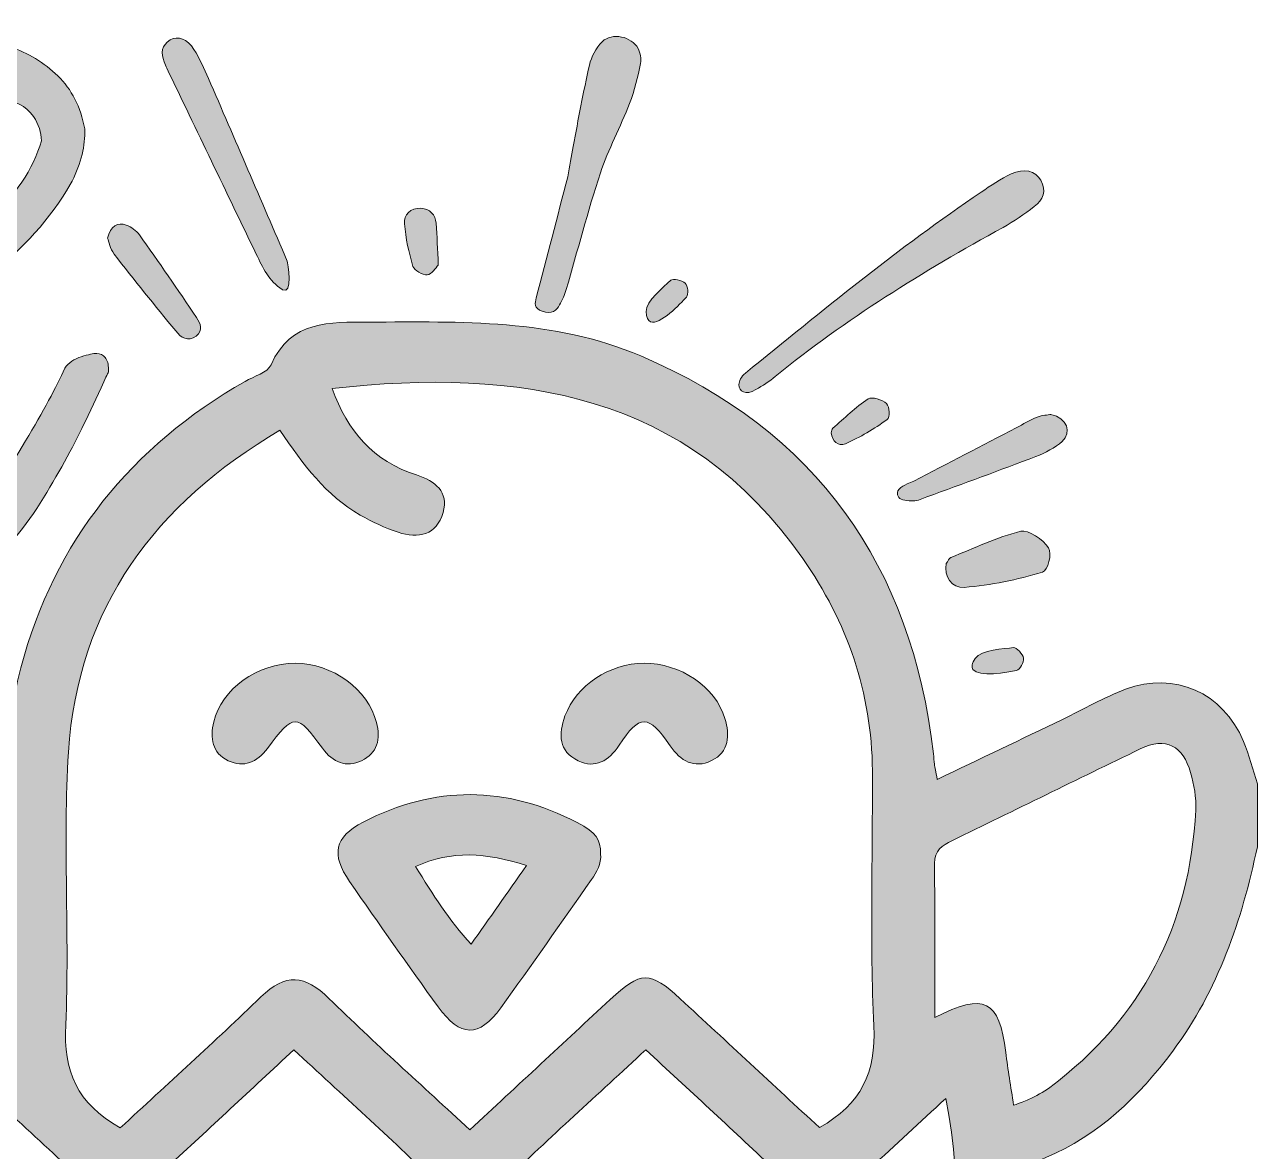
# Model space of a CAD drawing. Header units: inches. Extents: x 41 to 1039, y -967 to -115.
# Drawn here: x 550.3 to 1038.9, y -562.5 to -115.8 of the extents above; entities that cross this region are included whole.
import ezdxf

# ---------------------------------------------------------------- set-up
doc = ezdxf.new("R2010")
doc.units = ezdxf.units.IN
doc.header["$MEASUREMENT"] = 0
doc.layers.add('Layer 1', color=7, linetype='Continuous')

# ---------------------------------------------------------------- blocks, each defined once
blk = doc.blocks.new('block 4')
at = {"layer": 'Layer 1', "true_color": 0xefdd03}
h = blk.add_hatch(color=40, dxfattribs=at)
h.dxf.hatch_style = 2
edge = h.paths.add_edge_path()
edge.add_spline(control_points=[(414.6, -416.84), (415.69, -412.94), (416.68, -409.01), (417.91, -405.15), (425.72, -380.46), (448.28, -370.43), (471.89, -381.56), (494.75, -392.34), (517.38, -403.61), (540.78, -414.99), (543.54, -399.42), (545.07, -384.84), (548.79, -370.84), (562.19, -320.45), (592.62, -283.05), (637.67, -257.25), (641.25, -255.2), (646.59, -253.82), (647.97, -250.72), (655.93, -232.93), (671.14, -233.81), (686.72, -233.76), (723.25, -233.64), (759.85, -232.4), (794.51, -247.18), (864.27, -276.91), (901.84, -330.32), (910.59, -404.94), (910.75, -406.31), (910.73, -407.71), (910.91, -409.08), (911.09, -410.44), (911.43, -411.77), (912.08, -415.08), (929, -406.97), (945.37, -399.13), (961.73, -391.27), (970.04, -387.27), (978.08, -382.58), (986.68, -379.34), (1006.11, -372.02), (1025.22, -380.63), (1033.46, -400.03), (1035.75, -405.44), (1037.13, -411.23), (1038.92, -416.84), (1038.92, -425.17), (1038.92, -433.49), (1038.92, -441.82), (1032.77, -470.87), (1023.43, -498.59), (1005.41, -522.76), (991.94, -540.82), (975.93, -556.17), (955.1, -565.02), (945.77, -568.98), (943.57, -574.16), (943.36, -583.6), (941.89, -651.26), (921.36, -711.71), (866.53, -754.3), (795.58, -809.41), (716.02, -817.27), (634.18, -782.68), (556.52, -749.86), (518.9, -686.26), (511.83, -604.25), (509.96, -582.5), (506.17, -568.53), (484.38, -556.17), (445.13, -533.92), (426.1, -494.73), (417.16, -450.98), (416.52, -447.88), (415.46, -444.87), (414.6, -441.82), (414.6, -433.49), (414.6, -425.17), (414.6, -416.84)], knot_values=[0, 0, 0, 0, 1, 1, 1, 2, 2, 2, 3, 3, 3, 4, 4, 4, 5, 5, 5, 6, 6, 6, 7, 7, 7, 8, 8, 8, 9, 9, 9, 10, 10, 10, 11, 11, 11, 12, 12, 12, 13, 13, 13, 14, 14, 14, 15, 15, 15, 16, 16, 16, 17, 17, 17, 18, 18, 18, 19, 19, 19, 20, 20, 20, 21, 21, 21, 22, 22, 22, 23, 23, 23, 24, 24, 24, 25, 25, 25, 26, 26, 26, 26], degree=3, periodic=1)
edge = h.paths.add_edge_path()
edge.add_spline(control_points=[(538.26, -541.7), (523.76, -611.57), (545.7, -695.07), (608.47, -741.37), (674.64, -790.16), (777.25, -790.57), (843.91, -742.22), (908.17, -695.61), (929.63, -611.66), (915.39, -541.6), (905.19, -551.04), (895.36, -559.99), (885.7, -569.12), (866.61, -587.17), (866.3, -587.19), (846.7, -568.91), (830.16, -553.49), (813.58, -538.12), (796.54, -522.27), (777.35, -540.09), (758.43, -556.99), (740.33, -574.73), (730.67, -584.2), (723, -584.31), (713.31, -574.83), (695.17, -557.08), (676.25, -540.13), (657.05, -522.29), (640.07, -538.05), (623.5, -553.44), (606.92, -568.81), (587.07, -587.23), (587.09, -587.21), (566.91, -568.25), (557.56, -559.46), (548.09, -550.81), (538.26, -541.7)], knot_values=[0, 0, 0, 0, 1, 1, 1, 2, 2, 2, 3, 3, 3, 4, 4, 4, 5, 5, 5, 6, 6, 6, 7, 7, 7, 8, 8, 8, 9, 9, 9, 10, 10, 10, 11, 11, 11, 12, 12, 12, 12], degree=3, periodic=1)
edge = h.paths.add_edge_path()
edge.add_spline(control_points=[(588.24, -553.23), (606.83, -535.97), (625.71, -518.99), (643.91, -501.31), (653.72, -491.77), (661.43, -492.57), (670.94, -501.91), (688.96, -519.61), (707.84, -536.45), (726.77, -554.03), (745.91, -536.27), (764.17, -519.34), (782.41, -502.37), (794.66, -490.99), (798.04, -490.9), (810.16, -502.08), (828.73, -519.2), (847.25, -536.37), (865.35, -553.11), (882.06, -543.74), (887.82, -531.22), (886.93, -512.84), (885.3, -479.2), (886.52, -445.42), (886.33, -411.69), (886.16, -380.73), (876.34, -352.71), (858.75, -327.53), (812.85, -261.86), (746.43, -251.89), (672.2, -260.09), (678.24, -277.02), (688.61, -288.88), (705.61, -294.36), (713.08, -296.77), (718.49, -301.01), (716.17, -309.29), (713.68, -318.15), (706.37, -319.77), (698.36, -317.11), (693.16, -315.38), (688.08, -313.02), (683.33, -310.28), (669.84, -302.49), (660.7, -290.29), (651.5, -276.61), (602.07, -305.82), (571.34, -346.84), (567.68, -404.34), (565.4, -440.23), (568.22, -476.43), (566.59, -512.39), (565.76, -530.67), (570.91, -543.53), (588.24, -553.23)], knot_values=[0, 0, 0, 0, 1, 1, 1, 2, 2, 2, 3, 3, 3, 4, 4, 4, 5, 5, 5, 6, 6, 6, 7, 7, 7, 8, 8, 8, 9, 9, 9, 10, 10, 10, 11, 11, 11, 12, 12, 12, 13, 13, 13, 14, 14, 14, 15, 15, 15, 16, 16, 16, 17, 17, 17, 18, 18, 18, 18], degree=3, periodic=1)
edge = h.paths.add_edge_path()
edge.add_spline(control_points=[(542.5, -509.41), (542.5, -489.99), (542.05, -471.22), (542.71, -452.49), (542.99, -444.56), (539.64, -441.13), (533.08, -438.05), (510.12, -427.27), (487.45, -415.88), (464.59, -404.87), (449.24, -397.49), (441.7, -401.77), (439.48, -419.08), (437.13, -437.46), (441.21, -454.97), (447.84, -471.86), (460.12, -503.14), (478.51, -529.31), (511.24, -544.97), (512.4, -536.84), (513.48, -530.09), (514.32, -523.3), (516.84, -502.84), (523.07, -499.43), (542.5, -509.41)], knot_values=[0, 0, 0, 0, 1, 1, 1, 2, 2, 2, 3, 3, 3, 4, 4, 4, 5, 5, 5, 6, 6, 6, 7, 7, 7, 8, 8, 8, 8], degree=3, periodic=1)
edge = h.paths.add_edge_path()
edge.add_spline(control_points=[(942.32, -544.25), (944.95, -543.27), (946.7, -542.8), (948.27, -541.99), (951.13, -540.52), (954.11, -539.13), (956.67, -537.21), (993.31, -509.73), (1012.18, -472.8), (1014.5, -427.3), (1014.76, -422.34), (1013.87, -417.11), (1012.47, -412.31), (1009.46, -401.94), (1002.83, -397.97), (992.46, -403.01), (967.58, -415.09), (942.74, -427.27), (917.86, -439.37), (913.98, -441.25), (910.89, -443.19), (910.95, -448.44), (911.18, -468.56), (911.05, -488.67), (911.05, -509.48), (930.81, -499.31), (936.66, -502.53), (939.22, -523.33), (940.05, -530.09), (941.21, -536.8), (942.32, -544.25)], knot_values=[0, 0, 0, 0, 1, 1, 1, 2, 2, 2, 3, 3, 3, 4, 4, 4, 5, 5, 5, 6, 6, 6, 7, 7, 7, 8, 8, 8, 9, 9, 9, 10, 10, 10, 10], degree=3, periodic=1)
h = blk.add_hatch(color=40, dxfattribs=at)
h.dxf.hatch_style = 2
edge = h.paths.add_edge_path()
edge.add_spline(control_points=[(657.59, -369.01), (672.41, -369.06), (686.45, -379.41), (689.8, -392.51), (691.49, -399.13), (690.17, -404.74), (683.87, -407.67), (677.69, -410.55), (672.52, -408.43), (668.39, -402.74), (658.2, -388.74), (657.01, -388.76), (646.56, -402.79), (642.4, -408.37), (637.25, -410.59), (631.02, -407.66), (624.58, -404.62), (623.79, -398.68), (625.27, -392.3), (628.29, -379.32), (642.69, -368.96), (657.59, -369.01)], knot_values=[0, 0, 0, 0, 1, 1, 1, 2, 2, 2, 3, 3, 3, 4, 4, 4, 5, 5, 5, 6, 6, 6, 7, 7, 7, 7], degree=3, periodic=1)
h = blk.add_hatch(color=40, dxfattribs=at)
h.dxf.hatch_style = 2
edge = h.paths.add_edge_path()
edge.add_spline(control_points=[(795.87, -369.01), (810.18, -368.95), (824.13, -378.39), (827.88, -390.93), (829.88, -397.6), (829.64, -404.22), (822.53, -407.63), (815.62, -410.94), (810.37, -407.82), (806.19, -401.7), (797.61, -389.16), (794.16, -389.1), (785.94, -401.53), (781.81, -407.77), (776.59, -410.93), (769.72, -407.69), (761.96, -404.04), (761.85, -397.08), (764.49, -389.93), (768.98, -377.8), (782.18, -369.08), (795.87, -369.01)], knot_values=[0, 0, 0, 0, 1, 1, 1, 2, 2, 2, 3, 3, 3, 4, 4, 4, 5, 5, 5, 6, 6, 6, 7, 7, 7, 7], degree=3, periodic=1)
h = blk.add_hatch(color=40, dxfattribs=at)
h.dxf.hatch_style = 2
edge = h.paths.add_edge_path()
edge.add_spline(control_points=[(778.63, -444.61), (778.91, -448.55), (777.13, -451.76), (774.98, -454.82), (763.03, -471.77), (751.23, -488.83), (739.06, -505.62), (730.43, -517.52), (723.01, -517.4), (714.24, -505.29), (702.35, -488.86), (690.67, -472.28), (679.14, -455.6), (671.68, -444.8), (673.08, -437.97), (684.55, -432.02), (712.73, -417.39), (741.16, -417.53), (769.33, -432.2), (777.15, -436.28), (778.54, -438.73), (778.63, -444.61)], knot_values=[0, 0, 0, 0, 1, 1, 1, 2, 2, 2, 3, 3, 3, 4, 4, 4, 5, 5, 5, 6, 6, 6, 7, 7, 7, 7], degree=3, periodic=1)
edge = h.paths.add_edge_path()
edge.add_spline(control_points=[(749.28, -449.21), (733.12, -444.11), (719.58, -443.01), (705.25, -449.65), (712.2, -460.7), (718.52, -470.87), (727.3, -480.43), (734.69, -469.94), (741.45, -460.32), (749.28, -449.21)], knot_values=[0, 0, 0, 0, 1, 1, 1, 2, 2, 2, 3, 3, 3, 3], degree=3, periodic=1)
at = {"layer": 'Layer 1', "lineweight": 0}
for points, knots in [([(414.6, -416.84), (415.69, -412.94), (416.68, -409.01), (417.91, -405.15), (425.72, -380.46), (448.28, -370.43), (471.89, -381.56), (494.75, -392.34), (517.38, -403.61), (540.78, -414.99), (543.54, -399.42), (545.07, -384.84), (548.79, -370.84), (562.19, -320.45), (592.62, -283.05), (637.67, -257.25), (641.25, -255.2), (646.59, -253.82), (647.97, -250.72), (655.93, -232.93), (671.14, -233.81), (686.72, -233.76), (723.25, -233.64), (759.85, -232.4), (794.51, -247.18), (864.27, -276.91), (901.84, -330.32), (910.59, -404.94), (910.75, -406.31), (910.73, -407.71), (910.91, -409.08), (911.09, -410.44), (911.43, -411.77), (912.08, -415.08), (929, -406.97), (945.37, -399.13), (961.73, -391.27), (970.04, -387.27), (978.08, -382.58), (986.68, -379.34), (1006.11, -372.02), (1025.22, -380.63), (1033.46, -400.03), (1035.75, -405.44), (1037.13, -411.23), (1038.92, -416.84), (1038.92, -425.17), (1038.92, -433.49), (1038.92, -441.82), (1032.77, -470.87), (1023.43, -498.59), (1005.41, -522.76), (991.94, -540.82), (975.93, -556.17), (955.1, -565.02), (945.77, -568.98), (943.57, -574.16), (943.36, -583.6), (941.89, -651.26), (921.36, -711.71), (866.53, -754.3), (795.58, -809.41), (716.02, -817.27), (634.18, -782.68), (556.52, -749.86), (518.9, -686.26), (511.83, -604.25), (509.96, -582.5), (506.17, -568.53), (484.38, -556.17), (445.13, -533.92), (426.1, -494.73), (417.16, -450.98), (416.52, -447.88), (415.46, -444.87), (414.6, -441.82), (414.6, -433.49), (414.6, -425.17), (414.6, -416.84)], [0, 0, 0, 0, 1, 1, 1, 2, 2, 2, 3, 3, 3, 4, 4, 4, 5, 5, 5, 6, 6, 6, 7, 7, 7, 8, 8, 8, 9, 9, 9, 10, 10, 10, 11, 11, 11, 12, 12, 12, 13, 13, 13, 14, 14, 14, 15, 15, 15, 16, 16, 16, 17, 17, 17, 18, 18, 18, 19, 19, 19, 20, 20, 20, 21, 21, 21, 22, 22, 22, 23, 23, 23, 24, 24, 24, 25, 25, 25, 26, 26, 26, 26]), ([(588.24, -553.23), (606.83, -535.97), (625.71, -518.99), (643.91, -501.31), (653.72, -491.77), (661.43, -492.57), (670.94, -501.91), (688.96, -519.61), (707.84, -536.45), (726.77, -554.03), (745.91, -536.27), (764.17, -519.34), (782.41, -502.37), (794.66, -490.99), (798.04, -490.9), (810.16, -502.08), (828.73, -519.2), (847.25, -536.37), (865.35, -553.11), (882.06, -543.74), (887.82, -531.22), (886.93, -512.84), (885.3, -479.2), (886.52, -445.42), (886.33, -411.69), (886.16, -380.73), (876.34, -352.71), (858.75, -327.53), (812.85, -261.86), (746.43, -251.89), (672.2, -260.09), (678.24, -277.02), (688.61, -288.88), (705.61, -294.36), (713.08, -296.77), (718.49, -301.01), (716.17, -309.29), (713.68, -318.15), (706.37, -319.77), (698.36, -317.11), (693.16, -315.38), (688.08, -313.02), (683.33, -310.28), (669.84, -302.49), (660.7, -290.29), (651.5, -276.61), (602.07, -305.82), (571.34, -346.84), (567.68, -404.34), (565.4, -440.23), (568.22, -476.43), (566.59, -512.39), (565.76, -530.67), (570.91, -543.53), (588.24, -553.23)], [0, 0, 0, 0, 1, 1, 1, 2, 2, 2, 3, 3, 3, 4, 4, 4, 5, 5, 5, 6, 6, 6, 7, 7, 7, 8, 8, 8, 9, 9, 9, 10, 10, 10, 11, 11, 11, 12, 12, 12, 13, 13, 13, 14, 14, 14, 15, 15, 15, 16, 16, 16, 17, 17, 17, 18, 18, 18, 18]), ([(657.59, -369.01), (672.41, -369.06), (686.45, -379.41), (689.8, -392.51), (691.49, -399.13), (690.17, -404.74), (683.87, -407.67), (677.69, -410.55), (672.52, -408.43), (668.39, -402.74), (658.2, -388.74), (657.01, -388.76), (646.56, -402.79), (642.4, -408.37), (637.25, -410.59), (631.02, -407.66), (624.58, -404.62), (623.79, -398.68), (625.27, -392.3), (628.29, -379.32), (642.69, -368.96), (657.59, -369.01)], [0, 0, 0, 0, 1, 1, 1, 2, 2, 2, 3, 3, 3, 4, 4, 4, 5, 5, 5, 6, 6, 6, 7, 7, 7, 7]), ([(795.87, -369.01), (810.18, -368.95), (824.13, -378.39), (827.88, -390.93), (829.88, -397.6), (829.64, -404.22), (822.53, -407.63), (815.62, -410.94), (810.37, -407.82), (806.19, -401.7), (797.61, -389.16), (794.16, -389.1), (785.94, -401.53), (781.81, -407.77), (776.59, -410.93), (769.72, -407.69), (761.96, -404.04), (761.85, -397.08), (764.49, -389.93), (768.98, -377.8), (782.18, -369.08), (795.87, -369.01)], [0, 0, 0, 0, 1, 1, 1, 2, 2, 2, 3, 3, 3, 4, 4, 4, 5, 5, 5, 6, 6, 6, 7, 7, 7, 7]), ([(942.32, -544.25), (944.95, -543.27), (946.7, -542.8), (948.27, -541.99), (951.13, -540.52), (954.11, -539.13), (956.67, -537.21), (993.31, -509.73), (1012.18, -472.8), (1014.5, -427.3), (1014.76, -422.34), (1013.87, -417.11), (1012.47, -412.31), (1009.46, -401.94), (1002.83, -397.97), (992.46, -403.01), (967.58, -415.09), (942.74, -427.27), (917.86, -439.37), (913.98, -441.25), (910.89, -443.19), (910.95, -448.44), (911.18, -468.56), (911.05, -488.67), (911.05, -509.48), (930.81, -499.31), (936.66, -502.53), (939.22, -523.33), (940.05, -530.09), (941.21, -536.8), (942.32, -544.25)], [0, 0, 0, 0, 1, 1, 1, 2, 2, 2, 3, 3, 3, 4, 4, 4, 5, 5, 5, 6, 6, 6, 7, 7, 7, 8, 8, 8, 9, 9, 9, 10, 10, 10, 10]), ([(778.63, -444.61), (778.91, -448.55), (777.13, -451.76), (774.98, -454.82), (763.03, -471.77), (751.23, -488.83), (739.06, -505.62), (730.43, -517.52), (723.01, -517.4), (714.24, -505.29), (702.35, -488.86), (690.67, -472.28), (679.14, -455.6), (671.68, -444.8), (673.08, -437.97), (684.55, -432.02), (712.73, -417.39), (741.16, -417.53), (769.33, -432.2), (777.15, -436.28), (778.54, -438.73), (778.63, -444.61)], [0, 0, 0, 0, 1, 1, 1, 2, 2, 2, 3, 3, 3, 4, 4, 4, 5, 5, 5, 6, 6, 6, 7, 7, 7, 7]), ([(749.28, -449.21), (733.12, -444.11), (719.58, -443.01), (705.25, -449.65), (712.2, -460.7), (718.52, -470.87), (727.3, -480.43), (734.69, -469.94), (741.45, -460.32), (749.28, -449.21)], [0, 0, 0, 0, 1, 1, 1, 2, 2, 2, 3, 3, 3, 3]), ([(538.26, -541.7), (523.76, -611.57), (545.7, -695.07), (608.47, -741.37), (674.64, -790.16), (777.25, -790.57), (843.91, -742.22), (908.17, -695.61), (929.63, -611.66), (915.39, -541.6), (905.19, -551.04), (895.36, -559.99), (885.7, -569.12), (866.61, -587.17), (866.3, -587.19), (846.7, -568.91), (830.16, -553.49), (813.58, -538.12), (796.54, -522.27), (777.35, -540.09), (758.43, -556.99), (740.33, -574.73), (730.67, -584.2), (723, -584.31), (713.31, -574.83), (695.17, -557.08), (676.25, -540.13), (657.05, -522.29), (640.07, -538.05), (623.5, -553.44), (606.92, -568.81), (587.07, -587.23), (587.09, -587.21), (566.91, -568.25), (557.56, -559.46), (548.09, -550.81), (538.26, -541.7)], [0, 0, 0, 0, 1, 1, 1, 2, 2, 2, 3, 3, 3, 4, 4, 4, 5, 5, 5, 6, 6, 6, 7, 7, 7, 8, 8, 8, 9, 9, 9, 10, 10, 10, 11, 11, 11, 12, 12, 12, 12])]:
    blk.add_open_spline(points, degree=3, knots=knots, dxfattribs=at)
blk = doc.blocks.new('block 5')
at = {"layer": 'Layer 1', "true_color": 0x09cccc}
h = blk.add_hatch(color=132, dxfattribs=at)
h.dxf.hatch_style = 2
edge = h.paths.add_edge_path()
edge.add_spline(control_points=[(582.25, -247.8), (581.37, -246.72), (580.24, -246.18), (578.87, -246.18), (577.59, -246.18), (575.56, -246.62), (572.76, -247.5), (569.96, -248.38), (567.78, -249.9), (566.21, -252.06), (562.88, -259.52), (557.7, -269.13), (550.69, -280.9), (543.68, -292.67), (536.08, -303.43), (527.89, -313.19), (519.7, -322.95), (512.32, -328.52), (505.75, -329.89), (505.75, -329.89), (502.8, -329.74), (502.8, -329.74), (489.27, -328.86), (480.93, -316.11), (477.79, -291.49), (476.71, -282.96), (475.98, -273.84), (475.59, -264.13), (475.59, -262.75), (475.78, -261.26), (476.18, -259.64), (476.57, -258.02), (476.81, -256.53), (476.91, -255.15), (476.91, -255.15), (486.62, -249.27), (486.62, -249.27), (503.88, -239.07), (520.21, -227.93), (535.61, -215.87), (549.74, -204.79), (560.67, -192.58), (568.42, -179.24), (572.25, -171.98), (574.16, -165.07), (574.16, -158.49), (574.16, -158.49), (574.16, -157.17), (574.16, -157.17), (572.49, -148.44), (568.94, -141.43), (563.49, -136.13), (558.05, -130.83), (551.67, -127.01), (544.37, -124.65), (537.06, -122.3), (530.12, -121.12), (523.55, -121.12), (519.43, -121.12), (515.65, -121.52), (512.22, -122.3), (497.7, -127.7), (484.61, -139.27), (472.94, -157.02), (463.03, -172.03), (455.23, -188.7), (449.55, -207.04), (443.86, -225.38), (441.01, -242.89), (441.01, -259.57), (441.01, -259.57), (441.16, -265.74), (441.16, -265.74), (441.55, -275.54), (442.68, -285.23), (444.56, -294.83), (442.8, -297.9), (441.02, -300.92), (439.18, -303.85), (434.12, -311.89), (429.07, -318.49), (424.02, -323.64), (418.97, -328.79), (414.24, -331.36), (409.82, -331.36), (408.65, -331.36), (407.47, -331.12), (406.29, -330.62), (400.01, -323.66), (396.88, -305.66), (396.88, -276.63), (396.88, -258.49), (398, -236.22), (400.26, -209.84), (403.69, -209.25), (407.76, -208.47), (412.47, -207.48), (420.71, -205.72), (427.87, -204.54), (433.95, -203.95), (433.95, -203.95), (434.69, -202.63), (434.69, -202.63), (436.16, -200.37), (436.89, -198.27), (436.89, -196.3), (436.89, -194.05), (434.98, -192.43), (431.16, -191.45), (427.43, -191.74), (421.01, -192.82), (411.88, -194.68), (407.86, -195.57), (404.48, -196.21), (401.73, -196.6), (404.28, -172.76), (406, -157.56), (406.88, -150.99), (408.15, -140.4), (409.38, -132.8), (410.56, -128.19), (408.79, -123.77), (406.17, -120.61), (402.69, -118.7), (399.21, -116.78), (395.55, -115.83), (391.73, -115.83), (386.14, -115.83), (381.33, -117.4), (377.31, -120.54), (374.96, -128.87), (372.48, -140.5), (369.88, -155.4), (367.28, -170.31), (365.25, -185.51), (363.78, -201.01), (360.73, -201.5), (357.89, -202.04), (355.24, -202.63), (351.52, -203.41), (347.05, -204.2), (341.86, -204.98), (340.58, -207.24), (339.94, -209.35), (339.94, -211.31), (339.94, -214.06), (342.1, -216.02), (346.42, -217.19), (350.34, -216.61), (353.62, -216.02), (356.27, -215.43), (356.27, -215.43), (362.45, -214.25), (362.45, -214.25), (362.45, -214.25), (362.45, -216.61), (362.45, -216.61), (362.45, -225.04), (362.35, -233.65), (362.16, -242.43), (361.96, -251.2), (361.86, -259.91), (361.86, -268.54), (361.86, -279.43), (362.23, -290), (362.97, -300.24), (363.7, -310.49), (365.15, -320.03), (367.31, -328.86), (367.31, -328.86), (368.34, -331.21), (368.34, -331.21), (370.1, -335.43), (372.14, -339.26), (374.44, -342.69), (376.75, -346.12), (379.96, -348.48), (384.08, -349.75), (387.8, -350.63), (391.38, -351.07), (394.82, -351.07), (403.06, -351.07), (410.56, -348.89), (417.33, -344.53), (424.1, -340.16), (430.13, -334.7), (435.42, -328.12), (440.26, -322.12), (444.54, -315.88), (448.31, -309.43), (449.77, -313.92), (451.48, -318.27), (453.45, -322.46), (457.42, -330.94), (463.23, -337.98), (470.88, -343.57), (477.74, -348.38), (485.39, -350.78), (493.83, -350.78), (495.6, -350.78), (497.36, -350.68), (499.13, -350.49), (513.05, -348.13), (524.85, -342.17), (534.51, -332.61), (544.17, -323.05), (552.36, -312.63), (559.08, -301.35), (565.79, -290.07), (571.26, -279.87), (575.48, -270.75), (575.48, -270.75), (580.63, -259.86), (580.63, -259.86), (582.2, -256.33), (583.18, -254.22), (583.57, -253.53), (583.57, -253.53), (583.57, -252.5), (583.57, -252.5), (583.57, -250.44), (583.13, -248.88), (582.25, -247.8)], knot_values=[0, 0, 0, 0, 1, 1, 1, 2, 2, 2, 3, 3, 3, 4, 4, 4, 5, 5, 5, 6, 6, 6, 7, 7, 7, 8, 8, 8, 9, 9, 9, 10, 10, 10, 11, 11, 11, 12, 12, 12, 13, 13, 13, 14, 14, 14, 15, 15, 15, 16, 16, 16, 17, 17, 17, 18, 18, 18, 19, 19, 19, 20, 20, 20, 21, 21, 21, 22, 22, 22, 23, 23, 23, 24, 24, 24, 25, 25, 25, 26, 26, 26, 27, 27, 27, 28, 28, 28, 29, 29, 29, 30, 30, 30, 31, 31, 31, 32, 32, 32, 33, 33, 33, 34, 34, 34, 35, 35, 35, 36, 36, 36, 37, 37, 37, 38, 38, 38, 39, 39, 39, 40, 40, 40, 41, 41, 41, 42, 42, 42, 43, 43, 43, 44, 44, 44, 45, 45, 45, 46, 46, 46, 47, 47, 47, 48, 48, 48, 49, 49, 49, 50, 50, 50, 51, 51, 51, 52, 52, 52, 53, 53, 53, 54, 54, 54, 55, 55, 55, 56, 56, 56, 57, 57, 57, 58, 58, 58, 59, 59, 59, 60, 60, 60, 61, 61, 61, 62, 62, 62, 63, 63, 63, 64, 64, 64, 65, 65, 65, 66, 66, 66, 67, 67, 67, 68, 68, 68, 69, 69, 69, 70, 70, 70, 71, 71, 71, 72, 72, 72, 73, 73, 73, 74, 74, 74, 74], degree=3, periodic=1)
edge = h.paths.add_edge_path()
edge.add_spline(control_points=[(483.75, -221.75), (485.76, -214.01), (488.56, -205.25), (492.14, -195.49), (495.72, -185.74), (499.98, -176.66), (504.94, -168.28), (509.89, -159.89), (515.5, -153.98), (521.78, -150.55), (528.65, -147.31), (534.63, -145.69), (539.73, -145.69), (546.3, -145.69), (551.01, -147.9), (553.86, -152.31), (555.91, -155.35), (556.94, -158.54), (556.94, -161.88), (553.8, -173.06), (546.57, -183.77), (535.24, -194.02), (523.92, -204.27), (511.19, -214.35), (497.07, -224.26), (491.38, -228.38), (485.79, -232.54), (480.29, -236.76), (480.59, -234.51), (481.74, -229.5), (483.75, -221.75)], knot_values=[0, 0, 0, 0, 1, 1, 1, 2, 2, 2, 3, 3, 3, 4, 4, 4, 5, 5, 5, 6, 6, 6, 7, 7, 7, 8, 8, 8, 9, 9, 9, 10, 10, 10, 10], degree=3, periodic=1)
at = {"layer": 'Layer 1', "lineweight": 0}
for points, knots in [([(582.25, -247.8), (581.37, -246.72), (580.24, -246.18), (578.87, -246.18), (577.59, -246.18), (575.56, -246.62), (572.76, -247.5), (569.96, -248.38), (567.78, -249.9), (566.21, -252.06), (562.88, -259.52), (557.7, -269.13), (550.69, -280.9), (543.68, -292.67), (536.08, -303.43), (527.89, -313.19), (519.7, -322.95), (512.32, -328.52), (505.75, -329.89), (505.75, -329.89), (502.8, -329.74), (502.8, -329.74), (489.27, -328.86), (480.93, -316.11), (477.79, -291.49), (476.71, -282.96), (475.98, -273.84), (475.59, -264.13), (475.59, -262.75), (475.78, -261.26), (476.18, -259.64), (476.57, -258.02), (476.81, -256.53), (476.91, -255.15), (476.91, -255.15), (486.62, -249.27), (486.62, -249.27), (503.88, -239.07), (520.21, -227.93), (535.61, -215.87), (549.74, -204.79), (560.67, -192.58), (568.42, -179.24), (572.25, -171.98), (574.16, -165.07), (574.16, -158.49), (574.16, -158.49), (574.16, -157.17), (574.16, -157.17), (572.49, -148.44), (568.94, -141.43), (563.49, -136.13), (558.05, -130.83), (551.67, -127.01), (544.37, -124.65), (537.06, -122.3), (530.12, -121.12), (523.55, -121.12), (519.43, -121.12), (515.65, -121.52), (512.22, -122.3), (497.7, -127.7), (484.61, -139.27), (472.94, -157.02), (463.03, -172.03), (455.23, -188.7), (449.55, -207.04), (443.86, -225.38), (441.01, -242.89), (441.01, -259.57), (441.01, -259.57), (441.16, -265.74), (441.16, -265.74), (441.55, -275.54), (442.68, -285.23), (444.56, -294.83), (442.8, -297.9), (441.02, -300.92), (439.18, -303.85), (434.12, -311.89), (429.07, -318.49), (424.02, -323.64), (418.97, -328.79), (414.24, -331.36), (409.82, -331.36), (408.65, -331.36), (407.47, -331.12), (406.29, -330.62), (400.01, -323.66), (396.88, -305.66), (396.88, -276.63), (396.88, -258.49), (398, -236.22), (400.26, -209.84), (403.69, -209.25), (407.76, -208.47), (412.47, -207.48), (420.71, -205.72), (427.87, -204.54), (433.95, -203.95), (433.95, -203.95), (434.69, -202.63), (434.69, -202.63), (436.16, -200.37), (436.89, -198.27), (436.89, -196.3), (436.89, -194.05), (434.98, -192.43), (431.16, -191.45), (427.43, -191.74), (421.01, -192.82), (411.88, -194.68), (407.86, -195.57), (404.48, -196.21), (401.73, -196.6), (404.28, -172.76), (406, -157.56), (406.88, -150.99), (408.15, -140.4), (409.38, -132.8), (410.56, -128.19), (408.79, -123.77), (406.17, -120.61), (402.69, -118.7), (399.21, -116.78), (395.55, -115.83), (391.73, -115.83), (386.14, -115.83), (381.33, -117.4), (377.31, -120.54), (374.96, -128.87), (372.48, -140.5), (369.88, -155.4), (367.28, -170.31), (365.25, -185.51), (363.78, -201.01), (360.73, -201.5), (357.89, -202.04), (355.24, -202.63), (351.52, -203.41), (347.05, -204.2), (341.86, -204.98), (340.58, -207.24), (339.94, -209.35), (339.94, -211.31), (339.94, -214.06), (342.1, -216.02), (346.42, -217.19), (350.34, -216.61), (353.62, -216.02), (356.27, -215.43), (356.27, -215.43), (362.45, -214.25), (362.45, -214.25), (362.45, -214.25), (362.45, -216.61), (362.45, -216.61), (362.45, -225.04), (362.35, -233.65), (362.16, -242.43), (361.96, -251.2), (361.86, -259.91), (361.86, -268.54), (361.86, -279.43), (362.23, -290), (362.97, -300.24), (363.7, -310.49), (365.15, -320.03), (367.31, -328.86), (367.31, -328.86), (368.34, -331.21), (368.34, -331.21), (370.1, -335.43), (372.14, -339.26), (374.44, -342.69), (376.75, -346.12), (379.96, -348.48), (384.08, -349.75), (387.8, -350.63), (391.38, -351.07), (394.82, -351.07), (403.06, -351.07), (410.56, -348.89), (417.33, -344.53), (424.1, -340.16), (430.13, -334.7), (435.42, -328.12), (440.26, -322.12), (444.54, -315.88), (448.31, -309.43), (449.77, -313.92), (451.48, -318.27), (453.45, -322.46), (457.42, -330.94), (463.23, -337.98), (470.88, -343.57), (477.74, -348.38), (485.39, -350.78), (493.83, -350.78), (495.6, -350.78), (497.36, -350.68), (499.13, -350.49), (513.05, -348.13), (524.85, -342.17), (534.51, -332.61), (544.17, -323.05), (552.36, -312.63), (559.08, -301.35), (565.79, -290.07), (571.26, -279.87), (575.48, -270.75), (575.48, -270.75), (580.63, -259.86), (580.63, -259.86), (582.2, -256.33), (583.18, -254.22), (583.57, -253.53), (583.57, -253.53), (583.57, -252.5), (583.57, -252.5), (583.57, -250.44), (583.13, -248.88), (582.25, -247.8)], [0, 0, 0, 0, 1, 1, 1, 2, 2, 2, 3, 3, 3, 4, 4, 4, 5, 5, 5, 6, 6, 6, 7, 7, 7, 8, 8, 8, 9, 9, 9, 10, 10, 10, 11, 11, 11, 12, 12, 12, 13, 13, 13, 14, 14, 14, 15, 15, 15, 16, 16, 16, 17, 17, 17, 18, 18, 18, 19, 19, 19, 20, 20, 20, 21, 21, 21, 22, 22, 22, 23, 23, 23, 24, 24, 24, 25, 25, 25, 26, 26, 26, 27, 27, 27, 28, 28, 28, 29, 29, 29, 30, 30, 30, 31, 31, 31, 32, 32, 32, 33, 33, 33, 34, 34, 34, 35, 35, 35, 36, 36, 36, 37, 37, 37, 38, 38, 38, 39, 39, 39, 40, 40, 40, 41, 41, 41, 42, 42, 42, 43, 43, 43, 44, 44, 44, 45, 45, 45, 46, 46, 46, 47, 47, 47, 48, 48, 48, 49, 49, 49, 50, 50, 50, 51, 51, 51, 52, 52, 52, 53, 53, 53, 54, 54, 54, 55, 55, 55, 56, 56, 56, 57, 57, 57, 58, 58, 58, 59, 59, 59, 60, 60, 60, 61, 61, 61, 62, 62, 62, 63, 63, 63, 64, 64, 64, 65, 65, 65, 66, 66, 66, 67, 67, 67, 68, 68, 68, 69, 69, 69, 70, 70, 70, 71, 71, 71, 72, 72, 72, 73, 73, 73, 74, 74, 74, 74]), ([(483.75, -221.75), (485.76, -214.01), (488.56, -205.25), (492.14, -195.49), (495.72, -185.74), (499.98, -176.66), (504.94, -168.28), (509.89, -159.89), (515.5, -153.98), (521.78, -150.55), (528.65, -147.31), (534.63, -145.69), (539.73, -145.69), (546.3, -145.69), (551.01, -147.9), (553.86, -152.31), (555.91, -155.35), (556.94, -158.54), (556.94, -161.88), (553.8, -173.06), (546.57, -183.77), (535.24, -194.02), (523.92, -204.27), (511.19, -214.35), (497.07, -224.26), (491.38, -228.38), (485.79, -232.54), (480.29, -236.76), (480.59, -234.51), (481.74, -229.5), (483.75, -221.75)], [0, 0, 0, 0, 1, 1, 1, 2, 2, 2, 3, 3, 3, 4, 4, 4, 5, 5, 5, 6, 6, 6, 7, 7, 7, 8, 8, 8, 9, 9, 9, 10, 10, 10, 10])]:
    blk.add_open_spline(points, degree=3, knots=knots, dxfattribs=at)
blk = doc.blocks.new('block 8')
at = {"layer": 'Layer 1', "true_color": 0x035293}
h = blk.add_hatch(color=154, dxfattribs=at)
h.dxf.hatch_style = 2
edge = h.paths.add_edge_path()
edge.add_spline(control_points=[(652.6, -220.95), (656.81, -223.33), (654.63, -210.1), (654.41, -209.58), (644.02, -185.43), (633.64, -161.29), (623.18, -137.17), (621.48, -133.25), (619.68, -129.33), (617.43, -125.67), (614.85, -121.47), (611.09, -120.12), (608.03, -121.89), (604.46, -123.97), (604.3, -127.13), (605.63, -130.6), (605.95, -131.46), (606.29, -132.31), (606.69, -133.14), (618.49, -157.7), (630.27, -182.27), (642.12, -206.81), (644.71, -212.17), (647.13, -217.5), (652.45, -220.86), (652.5, -220.89), (652.55, -220.92), (652.6, -220.95)], knot_values=[0, 0, 0, 0, 1, 1, 1, 2, 2, 2, 3, 3, 3, 4, 4, 4, 5, 5, 5, 6, 6, 6, 7, 7, 7, 8, 8, 8, 9, 9, 9, 9], degree=3, periodic=1)
h = blk.add_hatch(color=154, dxfattribs=at)
h.dxf.hatch_style = 2
edge = h.paths.add_edge_path()
edge.add_spline(control_points=[(765.59, -176.15), (761.51, -191.91), (757.36, -208.05), (753.12, -224.18), (752.58, -226.2), (752.01, -228.24), (755.43, -229.46), (759.43, -230.89), (761.2, -228.97), (762.37, -226.93), (763.48, -224.97), (764.38, -222.92), (764.99, -220.82), (769.51, -205.43), (773.51, -189.91), (778.54, -174.64), (781.63, -165.25), (786.5, -156.3), (790.09, -147.03), (792.09, -141.9), (793.32, -136.54), (794.45, -131.2), (794.84, -129.35), (794.43, -127.16), (793.47, -125.28), (791.04, -120.51), (783.07, -118.84), (779.3, -122.54), (776.64, -125.14), (774.98, -128.56), (774.21, -131.88), (771.71, -142.56), (769.81, -153.35), (767.72, -164.11), (766.97, -167.98), (766.34, -171.87), (765.59, -176.15)], knot_values=[0, 0, 0, 0, 1, 1, 1, 2, 2, 2, 3, 3, 3, 4, 4, 4, 5, 5, 5, 6, 6, 6, 7, 7, 7, 8, 8, 8, 9, 9, 9, 10, 10, 10, 11, 11, 11, 12, 12, 12, 12], degree=3, periodic=1)
h = blk.add_hatch(color=154, dxfattribs=at)
h.dxf.hatch_style = 2
edge = h.paths.add_edge_path()
edge.add_spline(control_points=[(833.45, -258.55), (833.39, -261.2), (835.98, -262.98), (840.15, -260.53), (842.83, -258.96), (845.47, -257.26), (847.85, -255.32), (875.73, -232.57), (906.41, -213.68), (938.15, -196.21), (942.49, -193.82), (946.61, -190.98), (950.52, -187.97), (953.99, -185.31), (955.44, -181.67), (953.11, -177.5), (951.04, -173.81), (946.37, -172.64), (941.35, -175.02), (937.14, -177.02), (933.24, -179.65), (929.4, -182.25), (896.73, -204.36), (866.43, -229.25), (836.02, -254.01), (834.28, -255.43), (833.48, -257.11), (833.45, -258.55)], knot_values=[0, 0, 0, 0, 1, 1, 1, 2, 2, 2, 3, 3, 3, 4, 4, 4, 5, 5, 5, 6, 6, 6, 7, 7, 7, 8, 8, 8, 9, 9, 9, 9], degree=3, periodic=1)
h = blk.add_hatch(color=154, dxfattribs=at)
h.dxf.hatch_style = 2
edge = h.paths.add_edge_path()
edge.add_spline(control_points=[(714.28, -211.16), (713.96, -204.83), (713.83, -199.7), (713.4, -194.6), (713.11, -191.2), (710.98, -188.77), (707.36, -188.64), (703.22, -188.51), (700.55, -191.15), (700.88, -194.85), (701.39, -200.51), (702.55, -206.2), (704.24, -211.66), (704.73, -213.26), (708.1, -215.21), (709.89, -215.03), (711.7, -214.84), (713.18, -212.21), (714.28, -211.16)], knot_values=[0, 0, 0, 0, 1, 1, 1, 2, 2, 2, 3, 3, 3, 4, 4, 4, 5, 5, 5, 6, 6, 6, 6], degree=3, periodic=1)
h = blk.add_hatch(color=154, dxfattribs=at)
h.dxf.hatch_style = 2
edge = h.paths.add_edge_path()
edge.add_spline(control_points=[(583.16, -200.42), (583.72, -201.86), (584.17, -204.71), (585.76, -206.77), (593.73, -217.07), (601.95, -227.18), (610.18, -237.28), (612.26, -239.83), (615.03, -241.74), (618.32, -239.29), (621.2, -237.14), (619.99, -234.21), (618.44, -231.91), (611.02, -220.9), (603.48, -209.96), (595.79, -199.12), (594.61, -197.47), (592.57, -196.07), (590.61, -195.27), (587.37, -193.94), (584.19, -195.87), (583.16, -200.42)], knot_values=[0, 0, 0, 0, 1, 1, 1, 2, 2, 2, 3, 3, 3, 4, 4, 4, 5, 5, 5, 6, 6, 6, 7, 7, 7, 7], degree=3, periodic=1)
h = blk.add_hatch(color=154, dxfattribs=at)
h.dxf.hatch_style = 2
edge = h.paths.add_edge_path()
edge.add_spline(control_points=[(798.42, -233.65), (802.1, -235.06), (810.3, -226.46), (812.64, -223.85), (813.58, -222.81), (813.2, -219.46), (812.1, -218.32), (810.99, -217.16), (807.21, -216.43), (806.39, -217.2), (803.69, -219.76), (796.51, -225.53), (796.62, -229.58), (796.68, -232.01), (797.36, -233.24), (798.42, -233.65)], knot_values=[0, 0, 0, 0, 1, 1, 1, 2, 2, 2, 3, 3, 3, 4, 4, 4, 5, 5, 5, 5], degree=3, periodic=1)
h = blk.add_hatch(color=154, dxfattribs=at)
h.dxf.hatch_style = 2
edge = h.paths.add_edge_path()
edge.add_spline(control_points=[(870.03, -277.65), (870.31, -280.94), (872.85, -283.22), (875.64, -282), (881.5, -279.45), (887.04, -276.08), (892.2, -272.4), (893.31, -271.61), (893.2, -267.19), (891.99, -266.08), (890.32, -264.56), (886.1, -263.26), (884.69, -264.2), (879.61, -267.55), (875.24, -271.87), (870.65, -275.88), (870.25, -276.23), (870.25, -276.98), (870.03, -277.65)], knot_values=[0, 0, 0, 0, 1, 1, 1, 2, 2, 2, 3, 3, 3, 4, 4, 4, 5, 5, 5, 6, 6, 6, 6], degree=3, periodic=1)
h = blk.add_hatch(color=154, dxfattribs=at)
h.dxf.hatch_style = 2
edge = h.paths.add_edge_path()
edge.add_spline(control_points=[(957.11, -270.37), (955.9, -270.59), (953.63, -270.68), (951.67, -271.46), (948.77, -272.61), (946.09, -274.24), (943.33, -275.68), (929.79, -282.73), (916.26, -289.79), (902.71, -296.83), (901.89, -297.26), (900.96, -297.52), (900.12, -297.92), (897.78, -299.02), (895.07, -300.44), (896.78, -303.24), (897.5, -304.42), (900.56, -304.72), (902.54, -304.69), (904.36, -304.67), (906.17, -303.74), (907.94, -303.09), (922.37, -297.78), (936.84, -292.56), (951.18, -287.02), (954.91, -285.58), (958.71, -283.65), (961.59, -281.05), (965.59, -277.43), (963.43, -271.76), (957.11, -270.37)], knot_values=[0, 0, 0, 0, 1, 1, 1, 2, 2, 2, 3, 3, 3, 4, 4, 4, 5, 5, 5, 6, 6, 6, 7, 7, 7, 8, 8, 8, 9, 9, 9, 10, 10, 10, 10], degree=3, periodic=1)
h = blk.add_hatch(color=154, dxfattribs=at)
h.dxf.hatch_style = 2
edge = h.paths.add_edge_path()
edge.add_spline(control_points=[(915.62, -329.46), (914.64, -334.59), (917.73, -339.35), (922.78, -338.95), (933.37, -338.1), (943.79, -335.84), (953.75, -332.94), (955.88, -332.31), (957.65, -325.55), (956.18, -323.26), (954.16, -320.09), (947.91, -315.96), (945.22, -316.65), (935.53, -319.11), (926.57, -323.4), (917.4, -327.11), (916.6, -327.43), (916.27, -328.57), (915.62, -329.46)], knot_values=[0, 0, 0, 0, 1, 1, 1, 2, 2, 2, 3, 3, 3, 4, 4, 4, 5, 5, 5, 6, 6, 6, 6], degree=3, periodic=1)
h = blk.add_hatch(color=154, dxfattribs=at)
h.dxf.hatch_style = 2
edge = h.paths.add_edge_path()
edge.add_spline(control_points=[(926.21, -371.45), (928.36, -374.74), (940.04, -372.58), (943.47, -371.84), (944.84, -371.55), (946.5, -368.62), (946.28, -367.05), (946.06, -365.45), (943.42, -362.65), (942.3, -362.8), (938.61, -363.28), (929.42, -363.75), (927.13, -367.09), (925.76, -369.1), (925.59, -370.5), (926.21, -371.45)], knot_values=[0, 0, 0, 0, 1, 1, 1, 2, 2, 2, 3, 3, 3, 4, 4, 4, 5, 5, 5, 5], degree=3, periodic=1)
at = {"layer": 'Layer 1', "lineweight": 0}
for points, knots in [([(652.6, -220.95), (656.81, -223.33), (654.63, -210.1), (654.41, -209.58), (644.02, -185.43), (633.64, -161.29), (623.18, -137.17), (621.48, -133.25), (619.68, -129.33), (617.43, -125.67), (614.85, -121.47), (611.09, -120.12), (608.03, -121.89), (604.46, -123.97), (604.3, -127.13), (605.63, -130.6), (605.95, -131.46), (606.29, -132.31), (606.69, -133.14), (618.49, -157.7), (630.27, -182.27), (642.12, -206.81), (644.71, -212.17), (647.13, -217.5), (652.45, -220.86), (652.5, -220.89), (652.55, -220.92), (652.6, -220.95)], [0, 0, 0, 0, 1, 1, 1, 2, 2, 2, 3, 3, 3, 4, 4, 4, 5, 5, 5, 6, 6, 6, 7, 7, 7, 8, 8, 8, 9, 9, 9, 9]), ([(765.59, -176.15), (761.51, -191.91), (757.36, -208.05), (753.12, -224.18), (752.58, -226.2), (752.01, -228.24), (755.43, -229.46), (759.43, -230.89), (761.2, -228.97), (762.37, -226.93), (763.48, -224.97), (764.38, -222.92), (764.99, -220.82), (769.51, -205.43), (773.51, -189.91), (778.54, -174.64), (781.63, -165.25), (786.5, -156.3), (790.09, -147.03), (792.09, -141.9), (793.32, -136.54), (794.45, -131.2), (794.84, -129.35), (794.43, -127.16), (793.47, -125.28), (791.04, -120.51), (783.07, -118.84), (779.3, -122.54), (776.64, -125.14), (774.98, -128.56), (774.21, -131.88), (771.71, -142.56), (769.81, -153.35), (767.72, -164.11), (766.97, -167.98), (766.34, -171.87), (765.59, -176.15)], [0, 0, 0, 0, 1, 1, 1, 2, 2, 2, 3, 3, 3, 4, 4, 4, 5, 5, 5, 6, 6, 6, 7, 7, 7, 8, 8, 8, 9, 9, 9, 10, 10, 10, 11, 11, 11, 12, 12, 12, 12]), ([(833.45, -258.55), (833.39, -261.2), (835.98, -262.98), (840.15, -260.53), (842.83, -258.96), (845.47, -257.26), (847.85, -255.32), (875.73, -232.57), (906.41, -213.68), (938.15, -196.21), (942.49, -193.82), (946.61, -190.98), (950.52, -187.97), (953.99, -185.31), (955.44, -181.67), (953.11, -177.5), (951.04, -173.81), (946.37, -172.64), (941.35, -175.02), (937.14, -177.02), (933.24, -179.65), (929.4, -182.25), (896.73, -204.36), (866.43, -229.25), (836.02, -254.01), (834.28, -255.43), (833.48, -257.11), (833.45, -258.55)], [0, 0, 0, 0, 1, 1, 1, 2, 2, 2, 3, 3, 3, 4, 4, 4, 5, 5, 5, 6, 6, 6, 7, 7, 7, 8, 8, 8, 9, 9, 9, 9]), ([(714.28, -211.16), (713.96, -204.83), (713.83, -199.7), (713.4, -194.6), (713.11, -191.2), (710.98, -188.77), (707.36, -188.64), (703.22, -188.51), (700.55, -191.15), (700.88, -194.85), (701.39, -200.51), (702.55, -206.2), (704.24, -211.66), (704.73, -213.26), (708.1, -215.21), (709.89, -215.03), (711.7, -214.84), (713.18, -212.21), (714.28, -211.16)], [0, 0, 0, 0, 1, 1, 1, 2, 2, 2, 3, 3, 3, 4, 4, 4, 5, 5, 5, 6, 6, 6, 6]), ([(583.16, -200.42), (583.72, -201.86), (584.17, -204.71), (585.76, -206.77), (593.73, -217.07), (601.95, -227.18), (610.18, -237.28), (612.26, -239.83), (615.03, -241.74), (618.32, -239.29), (621.2, -237.14), (619.99, -234.21), (618.44, -231.91), (611.02, -220.9), (603.48, -209.96), (595.79, -199.12), (594.61, -197.47), (592.57, -196.07), (590.61, -195.27), (587.37, -193.94), (584.19, -195.87), (583.16, -200.42)], [0, 0, 0, 0, 1, 1, 1, 2, 2, 2, 3, 3, 3, 4, 4, 4, 5, 5, 5, 6, 6, 6, 7, 7, 7, 7]), ([(798.42, -233.65), (802.1, -235.06), (810.3, -226.46), (812.64, -223.85), (813.58, -222.81), (813.2, -219.46), (812.1, -218.32), (810.99, -217.16), (807.21, -216.43), (806.39, -217.2), (803.69, -219.76), (796.51, -225.53), (796.62, -229.58), (796.68, -232.01), (797.36, -233.24), (798.42, -233.65)], [0, 0, 0, 0, 1, 1, 1, 2, 2, 2, 3, 3, 3, 4, 4, 4, 5, 5, 5, 5]), ([(870.03, -277.65), (870.31, -280.94), (872.85, -283.22), (875.64, -282), (881.5, -279.45), (887.04, -276.08), (892.2, -272.4), (893.31, -271.61), (893.2, -267.19), (891.99, -266.08), (890.32, -264.56), (886.1, -263.26), (884.69, -264.2), (879.61, -267.55), (875.24, -271.87), (870.65, -275.88), (870.25, -276.23), (870.25, -276.98), (870.03, -277.65)], [0, 0, 0, 0, 1, 1, 1, 2, 2, 2, 3, 3, 3, 4, 4, 4, 5, 5, 5, 6, 6, 6, 6]), ([(957.11, -270.37), (955.9, -270.59), (953.63, -270.68), (951.67, -271.46), (948.77, -272.61), (946.09, -274.24), (943.33, -275.68), (929.79, -282.73), (916.26, -289.79), (902.71, -296.83), (901.89, -297.26), (900.96, -297.52), (900.12, -297.92), (897.78, -299.02), (895.07, -300.44), (896.78, -303.24), (897.5, -304.42), (900.56, -304.72), (902.54, -304.69), (904.36, -304.67), (906.17, -303.74), (907.94, -303.09), (922.37, -297.78), (936.84, -292.56), (951.18, -287.02), (954.91, -285.58), (958.71, -283.65), (961.59, -281.05), (965.59, -277.43), (963.43, -271.76), (957.11, -270.37)], [0, 0, 0, 0, 1, 1, 1, 2, 2, 2, 3, 3, 3, 4, 4, 4, 5, 5, 5, 6, 6, 6, 7, 7, 7, 8, 8, 8, 9, 9, 9, 10, 10, 10, 10]), ([(915.62, -329.46), (914.64, -334.59), (917.73, -339.35), (922.78, -338.95), (933.37, -338.1), (943.79, -335.84), (953.75, -332.94), (955.88, -332.31), (957.65, -325.55), (956.18, -323.26), (954.16, -320.09), (947.91, -315.96), (945.22, -316.65), (935.53, -319.11), (926.57, -323.4), (917.4, -327.11), (916.6, -327.43), (916.27, -328.57), (915.62, -329.46)], [0, 0, 0, 0, 1, 1, 1, 2, 2, 2, 3, 3, 3, 4, 4, 4, 5, 5, 5, 6, 6, 6, 6]), ([(926.21, -371.45), (928.36, -374.74), (940.04, -372.58), (943.47, -371.84), (944.84, -371.55), (946.5, -368.62), (946.28, -367.05), (946.06, -365.45), (943.42, -362.65), (942.3, -362.8), (938.61, -363.28), (929.42, -363.75), (927.13, -367.09), (925.76, -369.1), (925.59, -370.5), (926.21, -371.45)], [0, 0, 0, 0, 1, 1, 1, 2, 2, 2, 3, 3, 3, 4, 4, 4, 5, 5, 5, 5])]:
    blk.add_open_spline(points, degree=3, knots=knots, dxfattribs=at)
blk = doc.blocks.new('block 2')
at = {"layer": 'Layer 1'}
for name in ['block 5', 'block 8', 'block 4']:
    blk.add_blockref(name, (0, 0), dxfattribs=at)

msp = doc.modelspace()

# ---------------------------------------------------------------- block references
at = {"layer": 'Layer 1'}
msp.add_blockref('block 2', (0, 0), dxfattribs=at)

doc.saveas('drawing.dxf')
